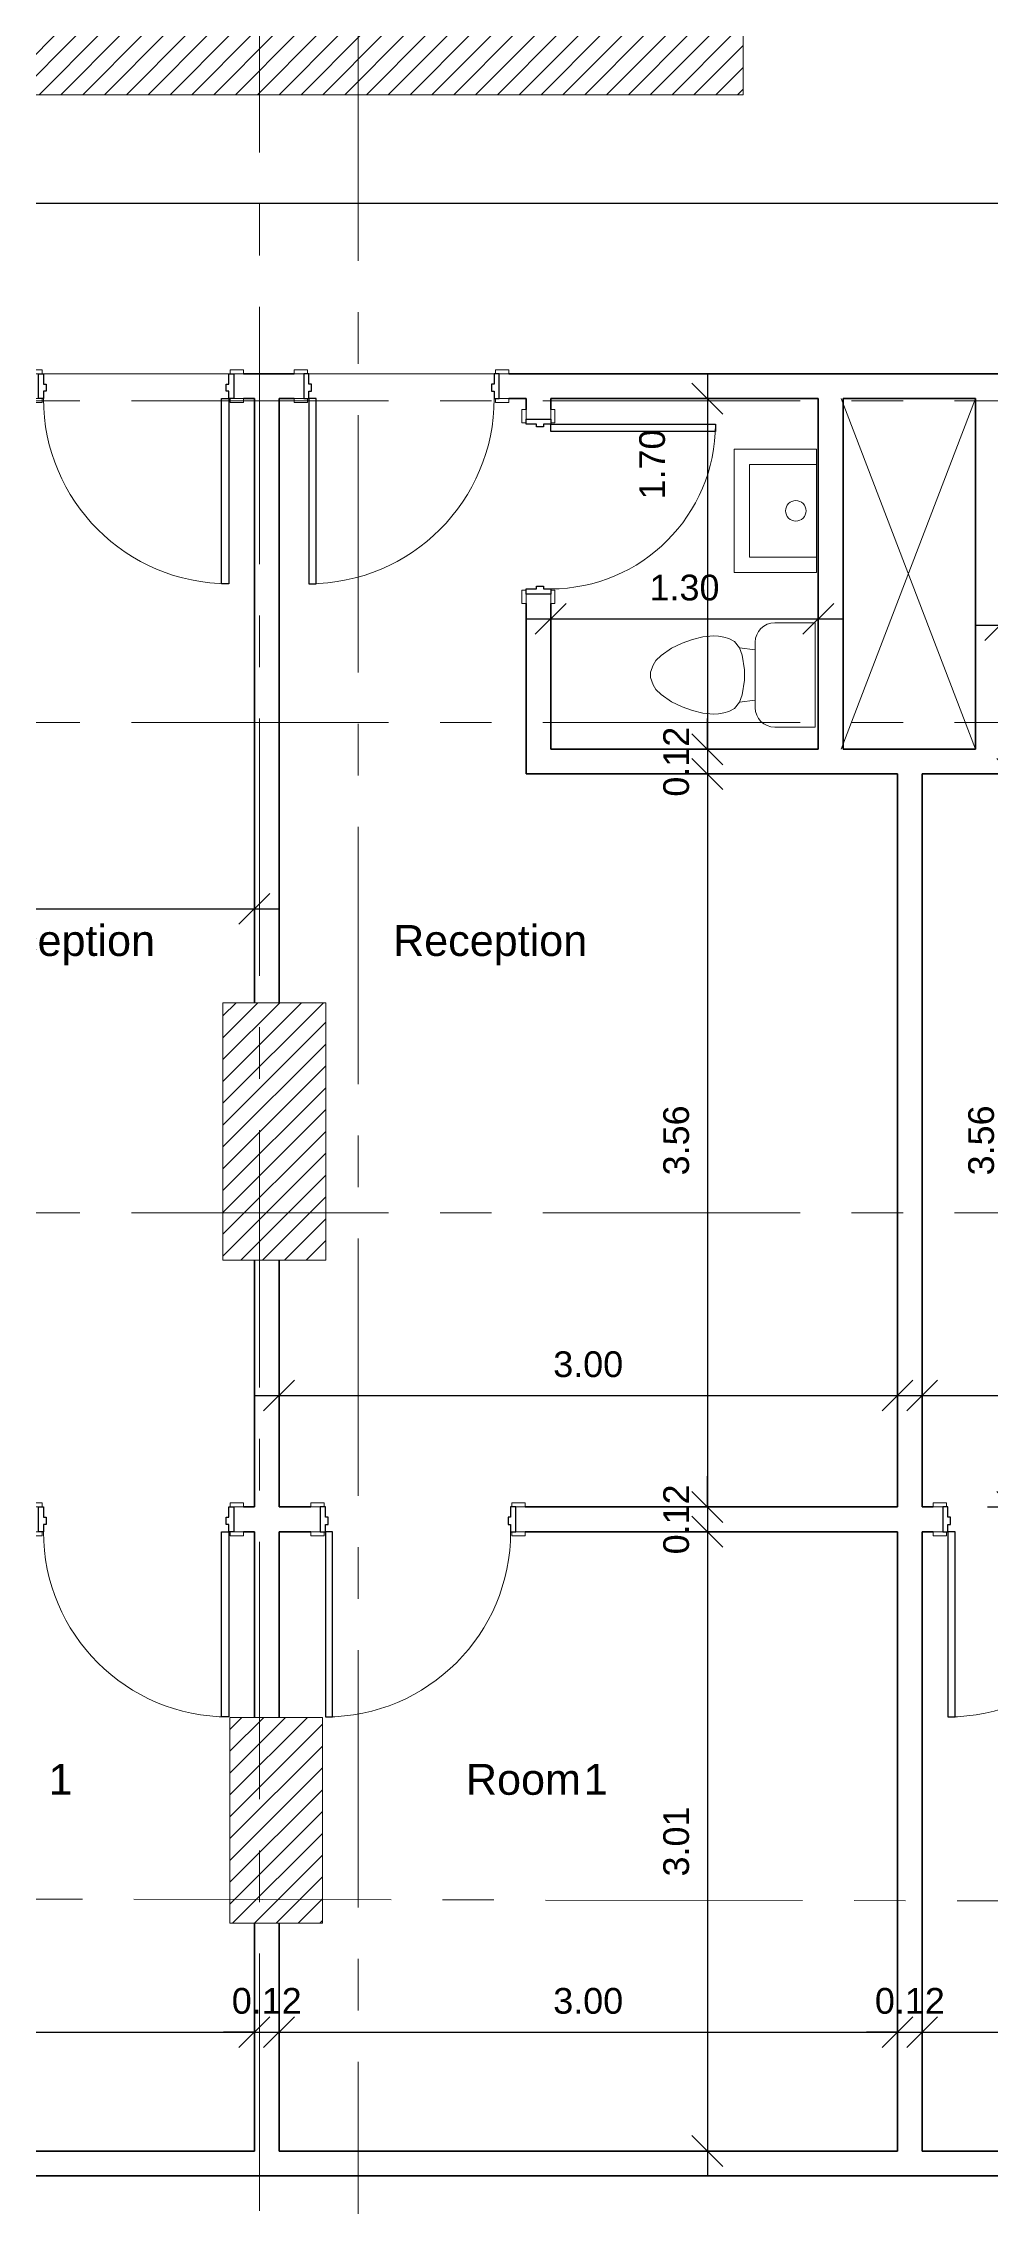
# Model space of a CAD drawing. Header units: metres. Extents: x -22 to 97, y 34 to 77.
# Drawn here: x -2.58 to 2.02, y 40.24 to 50.75 of the extents above; entities that cross this region are included whole.
import ezdxf

# ---------------------------------------------------------------- set-up
doc = ezdxf.new("R2010")
doc.units = ezdxf.units.M
doc.linetypes.add('CENTER', pattern=[2, 1.25, -0.25, 0.25, -0.25])
for name, color, linetype, lineweight in [('A-ANNO-DIMS', 211, 'Continuous', 9), ('A-DETL-THIN', 151, 'Continuous', 18), ('A-DOOR', 31, 'Continuous', 18), ('A-DOOR-FRAM', 31, 'Continuous', 25), ('A-FLOR', 192, 'Continuous', 18), ('AXIS', 251, 'CENTER', 5), ('G-ANNO-TEXT', 231, 'Continuous', 9), ('I-WALL', 2, 'Continuous', 18), ('P-SANR-FIXT', 6, 'Continuous', 18), ('S-COLS', 52, 'Continuous', 18)]:
    doc.layers.add(name, color=color, linetype=linetype, lineweight=lineweight)
doc.styles.add('Arial', font='arial.ttf', dxfattribs={"height": 0.15})
doc.styles.add('Arial_1', font='arial.ttf', dxfattribs={"height": 0.125})
doc.dimstyles.new('Diagonal_-_2_5mm_Arial', dxfattribs={"dimscale": 0.3048, "dimtxt": 0.127532, "dimasz": 0.492126, "dimexe": 0.393701, "dimexo": 0.246063, "dimgap": 0.287073, "dimtad": 1, "dimrnd": 0.01, "dimzin": 0, "dimdsep": 46, "dimtxsty": 'Arial_1', "dimblk1": 'OBLIQUE', "dimblk2": 'OBLIQUE', "dimsah": 1, "dimcen": 0.09, "dimdle": 0.393701, "dimazin": 0, "dimtfac": 1, "dimtdec": 4, "dimtix": 1, "dimtmove": 0, "dimatfit": 3, "dimfxl": 0, "dimtvp": 1, "dimtolj": 1, "dimtzin": 0, "dimarcsym": 0})
doc.dimstyles.new('Diagonal_-_2_5mm_Arial_1', dxfattribs={"dimscale": 0.3048, "dimtxt": 0.127532, "dimasz": 0.492126, "dimexe": 0.393701, "dimexo": 0.246063, "dimgap": 0.287073, "dimtad": 1, "dimrnd": 0.01, "dimzin": 0, "dimdsep": 46, "dimtxsty": 'Arial_1', "dimblk1": 'OBLIQUE', "dimblk2": 'OBLIQUE', "dimsah": 1, "dimcen": 0.09, "dimdle": 0.393701, "dimazin": 0, "dimtfac": 1, "dimtdec": 4, "dimtix": 1, "dimtmove": 1, "dimatfit": 3, "dimfxl": 0, "dimtvp": 1, "dimtolj": 1, "dimtzin": 0, "dimarcsym": 0})
pattern_1 = [(45, (0, 51.23831), (-0.053033, 0.053033), [])]

# ---------------------------------------------------------------- blocks, each defined once
blk = doc.blocks.new('M_Concrete-Rectangular-Column - 300 x 450mm-471968-01 Ground Floor Copy 1')
at = {"layer": 'S-COLS'}
h = blk.add_hatch(dxfattribs=at)
h.set_pattern_fill('FP_15', color=256, style=0, pattern_type=2)
h.set_pattern_definition([(45, (1.148, 0.585), (-0.053033, 0.053033), [])])
h.paths.add_polyline_path([(1.965, -0.15), (1.965, 0.15), (-1.965, 0.15), (-1.965, -0.15), (1.903, -0.15)], flags=0)
for p, q in [((1.965, 0.15), (-1.965, 0.15)), ((-1.965, 0.15), (-1.965, -0.15)), ((1.965, -0.15), (1.965, 0.15)), ((-1.965, -0.15), (1.965, -0.15))]:
    blk.add_line(p, q, dxfattribs=at)
blk = doc.blocks.new('M_Door-Interior-Single-1_Panel-Wood - M_Door-Interior-Single-1_Panel-Wood-477398-01 Ground Floor Copy 1')
at = {"layer": 'A-DOOR', "lineweight": 25}
for p, q in [((0.45, 0.956825), (0.415, 0.956825)), ((0.415, 0.956825), (0.415, 0.056825)), ((0.45, 0.056825), (0.45, 0.956825)), ((0.415, 0.056825), (0.45, 0.056825))]:
    blk.add_line(p, q, dxfattribs=at)
at = {"layer": 'A-DOOR'}
for p, q in [((-0.45635, 0.076825), (-0.52135, 0.076825)), ((-0.52135, 0.076825), (-0.52135, 0.056825)), ((-0.52135, 0.056825), (-0.45635, 0.056825)), ((-0.45635, 0.056825), (-0.45635, 0.076825)), ((0.52135, 0.076825), (0.45635, 0.076825)), ((0.45635, 0.076825), (0.45635, 0.056825)), ((0.45635, 0.056825), (0.52135, 0.056825)), ((0.52135, 0.056825), (0.52135, 0.076825)), ((-0.45635, -0.063175), (-0.52135, -0.063175)), ((-0.52135, -0.063175), (-0.52135, -0.083175)), ((-0.52135, -0.083175), (-0.45635, -0.083175)), ((-0.45635, -0.083175), (-0.45635, -0.063175)), ((0.52135, -0.063175), (0.45635, -0.063175)), ((0.45635, -0.063175), (0.45635, -0.083175)), ((0.45635, -0.083175), (0.52135, -0.083175)), ((0.52135, -0.083175), (0.52135, -0.063175))]:
    blk.add_line(p, q, dxfattribs=at)
blk.add_arc((0.45, 0.056825), 0.9, 90, 180, dxfattribs=at)
at = {"layer": 'A-DOOR-FRAM'}
for p, q in [((-0.45, 0.056825), (-0.475, 0.056825)), ((-0.475, 0.056825), (-0.475, -0.063175)), ((-0.45, 0.021825), (-0.45, 0.056825)), ((-0.4373, 0.021825), (-0.45, 0.021825)), ((-0.4373, -0.0131), (-0.4373, 0.021825)), ((0.45, 0.021825), (0.4373, 0.021825)), ((0.4373, 0.021825), (0.4373, -0.0131)), ((0.45, 0.056825), (0.45, 0.021825)), ((0.475, 0.056825), (0.45, 0.056825)), ((0.475, -0.063175), (0.475, 0.056825)), ((-0.475, -0.063175), (-0.45, -0.063175)), ((-0.45, -0.063175), (-0.45, -0.0131)), ((-0.45, -0.0131), (-0.4373, -0.0131)), ((0.4373, -0.0131), (0.45, -0.0131)), ((0.45, -0.0131), (0.45, -0.063175)), ((0.45, -0.063175), (0.475, -0.063175))]:
    blk.add_line(p, q, dxfattribs=at)
blk = doc.blocks.new('M_Door-Interior-Single-1_Panel-Wood - 80-478717-01 Ground Floor Copy 1')
at = {"layer": 'A-DOOR'}
for p, q in [((-0.47135, 0.083175), (-0.40635, 0.083175)), ((-0.47135, 0.063175), (-0.47135, 0.083175)), ((-0.40635, 0.063175), (-0.47135, 0.063175)), ((-0.40635, 0.083175), (-0.40635, 0.063175)), ((0.40635, 0.083175), (0.47135, 0.083175)), ((0.40635, 0.063175), (0.40635, 0.083175)), ((0.47135, 0.063175), (0.40635, 0.063175)), ((0.47135, 0.083175), (0.47135, 0.063175)), ((-0.47135, -0.056825), (-0.40635, -0.056825)), ((-0.47135, -0.076825), (-0.47135, -0.056825)), ((-0.40635, -0.076825), (-0.47135, -0.076825)), ((-0.40635, -0.056825), (-0.40635, -0.076825)), ((0.40635, -0.056825), (0.47135, -0.056825)), ((0.40635, -0.076825), (0.40635, -0.056825)), ((0.47135, -0.076825), (0.40635, -0.076825)), ((0.47135, -0.056825), (0.47135, -0.076825))]:
    blk.add_line(p, q, dxfattribs=at)
at = {"layer": 'A-DOOR', "lineweight": 25}
for p, q in [((0.365, -0.056825), (0.4, -0.056825)), ((0.365, -0.856825), (0.365, -0.056825)), ((0.4, -0.056825), (0.4, -0.856825)), ((0.4, -0.856825), (0.365, -0.856825))]:
    blk.add_line(p, q, dxfattribs=at)
at = {"layer": 'A-DOOR'}
blk.add_arc((0.4, -0.056825), 0.8, 180, 270, dxfattribs=at)
at = {"layer": 'A-DOOR-FRAM'}
for p, q in [((-0.425, 0.063175), (-0.4, 0.063175)), ((-0.425, -0.056825), (-0.425, 0.063175)), ((-0.4, 0.063175), (-0.4, 0.0131)), ((-0.4, 0.0131), (-0.3873, 0.0131)), ((-0.3873, 0.0131), (-0.3873, -0.021825)), ((0.3873, 0.0131), (0.4, 0.0131)), ((0.3873, -0.021825), (0.3873, 0.0131)), ((0.4, 0.063175), (0.425, 0.063175)), ((0.4, 0.0131), (0.4, 0.063175)), ((0.425, 0.063175), (0.425, -0.056825)), ((-0.4, -0.056825), (-0.425, -0.056825)), ((-0.4, -0.021825), (-0.4, -0.056825)), ((-0.3873, -0.021825), (-0.4, -0.021825)), ((0.4, -0.021825), (0.3873, -0.021825)), ((0.4, -0.056825), (0.4, -0.021825)), ((0.425, -0.056825), (0.4, -0.056825))]:
    blk.add_line(p, q, dxfattribs=at)
blk = doc.blocks.new('M_Toilet-Domestic-3D - M_Toilet-Domestic-3D-V1-01 Ground Floor Copy 1')
at = {"layer": 'P-SANR-FIXT'}
for p, q in [((-0.253, 0.495), (0.253, 0.495)), ((-0.253, 0.298), (-0.253, 0.495)), ((0.253, 0.495), (0.253, 0.298)), ((-0.132, 0.127), (-0.163, 0.102)), ((0.159, 0.204), (-0.159, 0.204)), ((-0.123, 0.204), (-0.132, 0.127)), ((-0.097, 0.14), (-0.132, 0.127)), ((-0.025, 0.152), (-0.097, 0.14)), ((0.025, 0.152), (-0.025, 0.152)), ((0.097, 0.14), (0.025, 0.152)), ((0.132, 0.127), (0.097, 0.14)), ((0.123, 0.204), (0.132, 0.127)), ((0.163, 0.102), (0.132, 0.127)), ((-0.188, 0.025), (-0.191, 0)), ((-0.191, 0), (-0.186, -0.051)), ((-0.184, 0.051), (-0.188, 0.025)), ((-0.177, 0.076), (-0.184, 0.051)), ((-0.163, 0.102), (-0.177, 0.076)), ((0.177, 0.076), (0.163, 0.102)), ((0.184, 0.051), (0.177, 0.076)), ((0.188, 0.025), (0.184, 0.051)), ((0.186, -0.051), (0.191, 0)), ((0.191, 0), (0.188, 0.025)), ((-0.186, -0.051), (-0.172, -0.102)), ((-0.172, -0.102), (-0.154, -0.152)), ((0.154, -0.152), (0.172, -0.102)), ((0.172, -0.102), (0.186, -0.051)), ((-0.154, -0.152), (-0.13, -0.203)), ((-0.13, -0.203), (-0.095, -0.254)), ((0.095, -0.254), (0.13, -0.203)), ((0.13, -0.203), (0.154, -0.152)), ((-0.095, -0.254), (-0.07, -0.279)), ((-0.07, -0.279), (-0.048, -0.292)), ((-0.048, -0.292), (-0.013, -0.305)), ((-0.013, -0.305), (0.013, -0.305)), ((0.013, -0.305), (0.048, -0.292)), ((0.048, -0.292), (0.07, -0.279)), ((0.07, -0.279), (0.095, -0.254))]:
    blk.add_line(p, q, dxfattribs=at)
for centre, start, end in [((-0.159, 0.298), 180, 270), ((0.159, 0.298), 270, 360)]:
    blk.add_arc(centre, 0.0946, start, end, dxfattribs=at)
blk = doc.blocks.new('M_Door-Interior-Single-1_Panel-Wood - M_Door-Interior-Single-1_Panel-Wood-476783-01 Ground Floor Copy 1')
at = {"layer": 'A-DOOR'}
for p, q in [((-0.52135, 0.083175), (-0.45635, 0.083175)), ((-0.52135, 0.063175), (-0.52135, 0.083175)), ((-0.45635, 0.063175), (-0.52135, 0.063175)), ((-0.45635, 0.083175), (-0.45635, 0.063175)), ((0.45635, 0.083175), (0.52135, 0.083175)), ((0.45635, 0.063175), (0.45635, 0.083175)), ((0.52135, 0.063175), (0.45635, 0.063175)), ((0.52135, 0.083175), (0.52135, 0.063175)), ((-0.52135, -0.056825), (-0.45635, -0.056825)), ((-0.52135, -0.076825), (-0.52135, -0.056825)), ((-0.45635, -0.076825), (-0.52135, -0.076825)), ((-0.45635, -0.056825), (-0.45635, -0.076825)), ((0.45635, -0.056825), (0.52135, -0.056825)), ((0.45635, -0.076825), (0.45635, -0.056825)), ((0.52135, -0.076825), (0.45635, -0.076825)), ((0.52135, -0.056825), (0.52135, -0.076825))]:
    blk.add_line(p, q, dxfattribs=at)
at = {"layer": 'A-DOOR', "lineweight": 25}
for p, q in [((0.415, -0.056825), (0.45, -0.056825)), ((0.415, -0.956825), (0.415, -0.056825)), ((0.45, -0.056825), (0.45, -0.956825)), ((0.45, -0.956825), (0.415, -0.956825))]:
    blk.add_line(p, q, dxfattribs=at)
at = {"layer": 'A-DOOR'}
blk.add_arc((0.45, -0.056825), 0.9, 180, 270, dxfattribs=at)
at = {"layer": 'A-DOOR-FRAM'}
for p, q in [((-0.475, 0.063175), (-0.45, 0.063175)), ((-0.475, -0.056825), (-0.475, 0.063175)), ((-0.45, 0.063175), (-0.45, 0.0131)), ((-0.45, 0.0131), (-0.4373, 0.0131)), ((-0.4373, 0.0131), (-0.4373, -0.021825)), ((0.4373, 0.0131), (0.45, 0.0131)), ((0.4373, -0.021825), (0.4373, 0.0131)), ((0.45, 0.063175), (0.475, 0.063175)), ((0.45, 0.0131), (0.45, 0.063175)), ((0.475, 0.063175), (0.475, -0.056825)), ((-0.45, -0.056825), (-0.475, -0.056825)), ((-0.45, -0.021825), (-0.45, -0.056825)), ((-0.4373, -0.021825), (-0.45, -0.021825)), ((0.45, -0.021825), (0.4373, -0.021825)), ((0.45, -0.056825), (0.45, -0.021825)), ((0.475, -0.056825), (0.45, -0.056825))]:
    blk.add_line(p, q, dxfattribs=at)
blk = doc.blocks.new('M_Sink-Mop-2D - M_Sink-Mop-2D-486121-01 Ground Floor Copy 1')
at = {"layer": 'P-SANR-FIXT'}
for p, q in [((0.3, 0.4), (-0.3, 0.4)), ((-0.3, 0.4), (-0.3, 0)), ((-0.225, 0.325), (0.225, 0.325)), ((-0.225, 0), (-0.225, 0.325)), ((0.225, 0.325), (0.225, 0)), ((0.3, 0), (0.3, 0.4)), ((-0.3, 0), (0.3, 0))]:
    blk.add_line(p, q, dxfattribs=at)
blk.add_circle((0, 0.1), 0.05, dxfattribs=at)
blk = doc.blocks.new('_Oblique')
at = {"color": 0, "linetype": 'ByBlock', "lineweight": -2}
blk.add_line((-0.5, -0.5), (0.5, 0.5), dxfattribs=at)
blk = doc.blocks.new('*D627')
at = {"layer": 'A-ANNO-DIMS', "color": 0, "lineweight": -2}
for p, q in [((-4.533, 41.122), (-4.533, 40.971)), ((-1.557, 41.122), (-1.557, 40.971)), ((-4.653, 41.091), (-1.437, 41.091))]:
    blk.add_line(p, q, dxfattribs=at)
at = {"layer": 'Defpoints', "color": 0}
for p in [(-4.533, 41.197), (-1.557, 41.197), (-1.557, 41.091)]:
    blk.add_point(p, dxfattribs=at)
at = {"layer": 'A-ANNO-DIMS', "color": 0, "lineweight": -2, "xscale": 0.15, "yscale": 0.15, "zscale": 0.15, "rotation": 180}
blk.add_blockref('_Oblique', (-4.533, 41.091), dxfattribs=at)
at = {"layer": 'A-ANNO-DIMS', "color": 0, "lineweight": -2, "xscale": 0.15, "yscale": 0.15, "zscale": 0.15}
blk.add_blockref('_Oblique', (-1.557, 41.091), dxfattribs=at)
at = {"layer": 'A-ANNO-DIMS', "color": 0, "insert": (-3.045, 41.242), "char_height": 0.125, "attachment_point": 5, "style": 'Arial_1'}
blk.add_mtext('\\A1;2.98', dxfattribs=at)
blk = doc.blocks.new('*D628')
at = {"layer": 'A-ANNO-DIMS', "color": 0, "lineweight": -2}
for p, q in [((-1.557, 41.122), (-1.557, 40.971)), ((-1.437, 41.122), (-1.437, 40.971)), ((-1.557, 41.091), (-1.707, 41.091)), ((-1.557, 41.091), (-1.437, 41.091)), ((-1.437, 41.091), (-1.287, 41.091))]:
    blk.add_line(p, q, dxfattribs=at)
at = {"layer": 'Defpoints', "color": 0}
for p in [(-1.557, 41.197), (-1.437, 41.197), (-1.437, 41.091)]:
    blk.add_point(p, dxfattribs=at)
at = {"layer": 'A-ANNO-DIMS', "color": 0, "lineweight": -2, "xscale": 0.15, "yscale": 0.15, "zscale": 0.15}
blk.add_blockref('_Oblique', (-1.557, 41.091), dxfattribs=at)
at = {"layer": 'A-ANNO-DIMS', "color": 0, "lineweight": -2, "xscale": 0.15, "yscale": 0.15, "zscale": 0.15, "rotation": 180}
blk.add_blockref('_Oblique', (-1.437, 41.091), dxfattribs=at)
at = {"layer": 'A-ANNO-DIMS', "color": 0, "insert": (-1.497, 41.242), "char_height": 0.125, "attachment_point": 5, "style": 'Arial_1'}
blk.add_mtext('\\A1;0.12', dxfattribs=at)
blk = doc.blocks.new('*D629')
at = {"layer": 'A-ANNO-DIMS', "color": 0, "lineweight": -2}
for p, q in [((-1.437, 41.122), (-1.437, 40.971)), ((1.568, 41.122), (1.568, 40.971)), ((-1.557, 41.091), (1.688, 41.091))]:
    blk.add_line(p, q, dxfattribs=at)
at = {"layer": 'Defpoints', "color": 0}
for p in [(-1.437, 41.197), (1.568, 41.197), (1.568, 41.091)]:
    blk.add_point(p, dxfattribs=at)
at = {"layer": 'A-ANNO-DIMS', "color": 0, "lineweight": -2, "xscale": 0.15, "yscale": 0.15, "zscale": 0.15, "rotation": 180}
blk.add_blockref('_Oblique', (-1.437, 41.091), dxfattribs=at)
at = {"layer": 'A-ANNO-DIMS', "color": 0, "lineweight": -2, "xscale": 0.15, "yscale": 0.15, "zscale": 0.15}
blk.add_blockref('_Oblique', (1.568, 41.091), dxfattribs=at)
at = {"layer": 'A-ANNO-DIMS', "color": 0, "insert": (0.065, 41.242), "char_height": 0.125, "attachment_point": 5, "style": 'Arial_1'}
blk.add_mtext('\\A1;3.00', dxfattribs=at)
blk = doc.blocks.new('*D630')
at = {"layer": 'A-ANNO-DIMS', "color": 0, "lineweight": -2}
for p, q in [((1.568, 41.122), (1.568, 40.971)), ((1.688, 41.122), (1.688, 40.971)), ((1.568, 41.091), (1.418, 41.091)), ((1.568, 41.091), (1.688, 41.091)), ((1.688, 41.091), (1.838, 41.091))]:
    blk.add_line(p, q, dxfattribs=at)
at = {"layer": 'Defpoints', "color": 0}
for p in [(1.568, 41.197), (1.688, 41.197), (1.688, 41.091)]:
    blk.add_point(p, dxfattribs=at)
at = {"layer": 'A-ANNO-DIMS', "color": 0, "lineweight": -2, "xscale": 0.15, "yscale": 0.15, "zscale": 0.15}
blk.add_blockref('_Oblique', (1.568, 41.091), dxfattribs=at)
at = {"layer": 'A-ANNO-DIMS', "color": 0, "lineweight": -2, "xscale": 0.15, "yscale": 0.15, "zscale": 0.15, "rotation": 180}
blk.add_blockref('_Oblique', (1.688, 41.091), dxfattribs=at)
at = {"layer": 'A-ANNO-DIMS', "color": 0, "insert": (1.628, 41.242), "char_height": 0.125, "attachment_point": 5, "style": 'Arial_1'}
blk.add_mtext('\\A1;0.12', dxfattribs=at)
blk = doc.blocks.new('*D631')
at = {"layer": 'A-ANNO-DIMS', "color": 0, "lineweight": -2}
for p, q in [((1.688, 41.122), (1.688, 40.971)), ((4.688, 41.122), (4.688, 40.971)), ((1.568, 41.091), (4.808, 41.091))]:
    blk.add_line(p, q, dxfattribs=at)
at = {"layer": 'Defpoints', "color": 0}
for p in [(1.688, 41.197), (4.688, 41.197), (4.688, 41.091)]:
    blk.add_point(p, dxfattribs=at)
at = {"layer": 'A-ANNO-DIMS', "color": 0, "lineweight": -2, "xscale": 0.15, "yscale": 0.15, "zscale": 0.15, "rotation": 180}
blk.add_blockref('_Oblique', (1.688, 41.091), dxfattribs=at)
at = {"layer": 'A-ANNO-DIMS', "color": 0, "lineweight": -2, "xscale": 0.15, "yscale": 0.15, "zscale": 0.15}
blk.add_blockref('_Oblique', (4.688, 41.091), dxfattribs=at)
at = {"layer": 'A-ANNO-DIMS', "color": 0, "insert": (3.188, 41.242), "char_height": 0.125, "attachment_point": 5, "style": 'Arial_1'}
blk.add_mtext('\\A1;3.00', dxfattribs=at)
blk = doc.blocks.new('*D640')
at = {"layer": 'A-ANNO-DIMS', "color": 0, "lineweight": -2}
for p, q in [((0.644, 49.147), (0.644, 47.203)), ((0.675, 49.027), (0.524, 49.027)), ((0.675, 47.323), (0.524, 47.323))]:
    blk.add_line(p, q, dxfattribs=at)
at = {"layer": 'Defpoints', "color": 0}
for p in [(0.75, 49.027), (0.644, 47.323), (0.75, 47.323)]:
    blk.add_point(p, dxfattribs=at)
at = {"layer": 'A-ANNO-DIMS', "color": 0, "lineweight": -2, "xscale": 0.15, "yscale": 0.15, "zscale": 0.15}
for p, rotation in [((0.644, 49.027), 90), ((0.644, 47.323), 270)]:
    blk.add_blockref('_Oblique', p, dxfattribs=dict(at, rotation=rotation))
at = {"layer": 'A-ANNO-DIMS', "color": 0, "insert": (0.313, 48.537), "char_height": 0.125, "attachment_point": 1, "rotation": 90, "line_spacing_factor": 0.941778, "style": 'Arial_1'}
blk.add_mtext('\\A1;1.70', dxfattribs=at)
blk = doc.blocks.new('*D641')
at = {"layer": 'A-ANNO-DIMS', "color": 0, "lineweight": -2}
for p, q in [((0.644, 47.323), (0.644, 47.473)), ((0.675, 47.323), (0.524, 47.323)), ((0.644, 47.323), (0.644, 47.203)), ((0.675, 47.203), (0.524, 47.203)), ((0.644, 47.203), (0.644, 47.053))]:
    blk.add_line(p, q, dxfattribs=at)
at = {"layer": 'Defpoints', "color": 0}
for p in [(0.75, 47.323), (0.644, 47.203), (0.75, 47.203)]:
    blk.add_point(p, dxfattribs=at)
at = {"layer": 'A-ANNO-DIMS', "color": 0, "lineweight": -2, "xscale": 0.15, "yscale": 0.15, "zscale": 0.15}
for p, rotation in [((0.644, 47.323), 270), ((0.644, 47.203), 90)]:
    blk.add_blockref('_Oblique', p, dxfattribs=dict(at, rotation=rotation))
at = {"layer": 'A-ANNO-DIMS', "color": 0, "insert": (0.493, 47.263), "char_height": 0.125, "attachment_point": 5, "rotation": 90, "style": 'Arial_1'}
blk.add_mtext('\\A1;0.12', dxfattribs=at)
blk = doc.blocks.new('*D642')
at = {"layer": 'A-ANNO-DIMS', "color": 0, "lineweight": -2}
for p, q in [((0.644, 47.323), (0.644, 43.522)), ((0.675, 47.203), (0.524, 47.203)), ((0.675, 43.642), (0.524, 43.642))]:
    blk.add_line(p, q, dxfattribs=at)
at = {"layer": 'Defpoints', "color": 0}
for p in [(0.75, 47.203), (0.644, 43.642), (0.75, 43.642)]:
    blk.add_point(p, dxfattribs=at)
at = {"layer": 'A-ANNO-DIMS', "color": 0, "lineweight": -2, "xscale": 0.15, "yscale": 0.15, "zscale": 0.15}
for p, rotation in [((0.644, 47.203), 90), ((0.644, 43.642), 270)]:
    blk.add_blockref('_Oblique', p, dxfattribs=dict(at, rotation=rotation))
at = {"layer": 'A-ANNO-DIMS', "color": 0, "insert": (0.493, 45.423), "char_height": 0.125, "attachment_point": 5, "rotation": 90, "style": 'Arial_1'}
blk.add_mtext('\\A1;3.56', dxfattribs=at)
blk = doc.blocks.new('*D643')
at = {"layer": 'A-ANNO-DIMS', "color": 0, "lineweight": -2}
for p, q in [((0.644, 43.642), (0.644, 43.792)), ((0.675, 43.642), (0.524, 43.642)), ((0.644, 43.642), (0.644, 43.522)), ((0.675, 43.522), (0.524, 43.522)), ((0.644, 43.522), (0.644, 43.372))]:
    blk.add_line(p, q, dxfattribs=at)
at = {"layer": 'Defpoints', "color": 0}
for p in [(0.75, 43.642), (0.644, 43.522), (0.75, 43.522)]:
    blk.add_point(p, dxfattribs=at)
at = {"layer": 'A-ANNO-DIMS', "color": 0, "lineweight": -2, "xscale": 0.15, "yscale": 0.15, "zscale": 0.15}
for p, rotation in [((0.644, 43.642), 270), ((0.644, 43.522), 90)]:
    blk.add_blockref('_Oblique', p, dxfattribs=dict(at, rotation=rotation))
at = {"layer": 'A-ANNO-DIMS', "color": 0, "insert": (0.493, 43.582), "char_height": 0.125, "attachment_point": 5, "rotation": 90, "style": 'Arial_1'}
blk.add_mtext('\\A1;0.12', dxfattribs=at)
blk = doc.blocks.new('*D644')
at = {"layer": 'A-ANNO-DIMS', "color": 0, "lineweight": -2}
for p, q in [((0.644, 43.642), (0.644, 40.393)), ((0.675, 43.522), (0.524, 43.522)), ((0.675, 40.513), (0.524, 40.513))]:
    blk.add_line(p, q, dxfattribs=at)
at = {"layer": 'Defpoints', "color": 0}
for p in [(0.75, 43.522), (0.644, 40.513), (0.75, 40.513)]:
    blk.add_point(p, dxfattribs=at)
at = {"layer": 'A-ANNO-DIMS', "color": 0, "lineweight": -2, "xscale": 0.15, "yscale": 0.15, "zscale": 0.15}
for p, rotation in [((0.644, 43.522), 90), ((0.644, 40.513), 270)]:
    blk.add_blockref('_Oblique', p, dxfattribs=dict(at, rotation=rotation))
at = {"layer": 'A-ANNO-DIMS', "color": 0, "insert": (0.493, 42.017), "char_height": 0.125, "attachment_point": 5, "rotation": 90, "style": 'Arial_1'}
blk.add_mtext('\\A1;3.01', dxfattribs=at)
blk = doc.blocks.new('*D645')
at = {"layer": 'A-ANNO-DIMS', "color": 0, "lineweight": -2}
for p, q in [((-9.517, 49.976), (15.037, 49.976)), ((-9.397, 50.007), (-9.397, 49.856)), ((14.917, 50.007), (14.917, 49.856))]:
    blk.add_line(p, q, dxfattribs=at)
at = {"layer": 'Defpoints', "color": 0}
for p in [(-9.397, 50.082), (14.917, 50.082), (14.917, 49.976)]:
    blk.add_point(p, dxfattribs=at)
at = {"layer": 'A-ANNO-DIMS', "color": 0, "lineweight": -2, "xscale": 0.15, "yscale": 0.15, "zscale": 0.15, "rotation": 180}
blk.add_blockref('_Oblique', (-9.397, 49.976), dxfattribs=at)
at = {"layer": 'A-ANNO-DIMS', "color": 0, "lineweight": -2, "xscale": 0.15, "yscale": 0.15, "zscale": 0.15}
blk.add_blockref('_Oblique', (14.917, 49.976), dxfattribs=at)
at = {"layer": 'A-ANNO-DIMS', "color": 0, "insert": (2.76, 50.128), "char_height": 0.125, "attachment_point": 5, "style": 'Arial_1'}
blk.add_mtext('\\A1;24.31', dxfattribs=at)
blk = doc.blocks.new('*D655')
at = {"layer": 'A-ANNO-DIMS', "color": 0, "lineweight": -2}
for p, q in [((-1.557, 44.184), (1.688, 44.184)), ((-1.437, 44.215), (-1.437, 44.064)), ((1.568, 44.215), (1.568, 44.064))]:
    blk.add_line(p, q, dxfattribs=at)
at = {"layer": 'Defpoints', "color": 0}
for p in [(-1.437, 44.29), (1.568, 44.29), (1.568, 44.184)]:
    blk.add_point(p, dxfattribs=at)
at = {"layer": 'A-ANNO-DIMS', "color": 0, "lineweight": -2, "xscale": 0.15, "yscale": 0.15, "zscale": 0.15, "rotation": 180}
blk.add_blockref('_Oblique', (-1.437, 44.184), dxfattribs=at)
at = {"layer": 'A-ANNO-DIMS', "color": 0, "lineweight": -2, "xscale": 0.15, "yscale": 0.15, "zscale": 0.15}
blk.add_blockref('_Oblique', (1.568, 44.184), dxfattribs=at)
at = {"layer": 'A-ANNO-DIMS', "color": 0, "insert": (0.065, 44.335), "char_height": 0.125, "attachment_point": 5, "style": 'Arial_1'}
blk.add_mtext('\\A1;3.00', dxfattribs=at)
blk = doc.blocks.new('*D656')
at = {"layer": 'A-ANNO-DIMS', "color": 0, "lineweight": -2}
for p, q in [((1.568, 44.184), (4.808, 44.184)), ((1.688, 44.215), (1.688, 44.064)), ((4.688, 44.215), (4.688, 44.064))]:
    blk.add_line(p, q, dxfattribs=at)
at = {"layer": 'Defpoints', "color": 0}
for p in [(1.688, 44.29), (4.688, 44.29), (4.688, 44.184)]:
    blk.add_point(p, dxfattribs=at)
at = {"layer": 'A-ANNO-DIMS', "color": 0, "lineweight": -2, "xscale": 0.15, "yscale": 0.15, "zscale": 0.15, "rotation": 180}
blk.add_blockref('_Oblique', (1.688, 44.184), dxfattribs=at)
at = {"layer": 'A-ANNO-DIMS', "color": 0, "lineweight": -2, "xscale": 0.15, "yscale": 0.15, "zscale": 0.15}
blk.add_blockref('_Oblique', (4.688, 44.184), dxfattribs=at)
at = {"layer": 'A-ANNO-DIMS', "color": 0, "insert": (3.188, 44.335), "char_height": 0.125, "attachment_point": 5, "style": 'Arial_1'}
blk.add_mtext('\\A1;3.00', dxfattribs=at)
blk = doc.blocks.new('*D673')
at = {"layer": 'A-ANNO-DIMS', "color": 0, "lineweight": -2}
for p, q in [((2.068, 47.957), (2.068, 47.806)), ((3.368, 47.957), (3.368, 47.806)), ((1.948, 47.926), (3.488, 47.926))]:
    blk.add_line(p, q, dxfattribs=at)
at = {"layer": 'Defpoints', "color": 0}
for p in [(2.068, 48.032), (3.368, 48.032), (3.368, 47.926)]:
    blk.add_point(p, dxfattribs=at)
at = {"layer": 'A-ANNO-DIMS', "color": 0, "lineweight": -2, "xscale": 0.15, "yscale": 0.15, "zscale": 0.15, "rotation": 180}
blk.add_blockref('_Oblique', (2.068, 47.926), dxfattribs=at)
at = {"layer": 'A-ANNO-DIMS', "color": 0, "lineweight": -2, "xscale": 0.15, "yscale": 0.15, "zscale": 0.15}
blk.add_blockref('_Oblique', (3.368, 47.926), dxfattribs=at)
at = {"layer": 'A-ANNO-DIMS', "color": 0, "insert": (2.718, 48.078), "char_height": 0.125, "attachment_point": 5, "style": 'Arial_1'}
blk.add_mtext('\\A1;1.30', dxfattribs=at)
blk = doc.blocks.new('*D719')
at = {"layer": 'A-ANNO-DIMS', "color": 0, "lineweight": -2}
for p, q in [((-4.533, 46.579), (-4.533, 46.428)), ((-1.557, 46.579), (-1.557, 46.428)), ((-4.653, 46.548), (-1.437, 46.548))]:
    blk.add_line(p, q, dxfattribs=at)
at = {"layer": 'Defpoints', "color": 0}
for p in [(-4.533, 46.654), (-1.557, 46.654), (-1.557, 46.548)]:
    blk.add_point(p, dxfattribs=at)
at = {"layer": 'A-ANNO-DIMS', "color": 0, "lineweight": -2, "xscale": 0.15, "yscale": 0.15, "zscale": 0.15, "rotation": 180}
blk.add_blockref('_Oblique', (-4.533, 46.548), dxfattribs=at)
at = {"layer": 'A-ANNO-DIMS', "color": 0, "lineweight": -2, "xscale": 0.15, "yscale": 0.15, "zscale": 0.15}
blk.add_blockref('_Oblique', (-1.557, 46.548), dxfattribs=at)
at = {"layer": 'A-ANNO-DIMS', "color": 0, "insert": (-3.045, 46.7), "char_height": 0.125, "attachment_point": 5, "style": 'Arial_1'}
blk.add_mtext('\\A1;2.98', dxfattribs=at)
blk = doc.blocks.new('*D726')
at = {"layer": 'A-ANNO-DIMS', "color": 0, "lineweight": -2}
for p, q in [((2.126, 47.323), (2.126, 43.522)), ((2.157, 47.203), (2.006, 47.203)), ((2.157, 43.642), (2.006, 43.642))]:
    blk.add_line(p, q, dxfattribs=at)
at = {"layer": 'Defpoints', "color": 0}
for p in [(2.232, 47.203), (2.126, 43.642), (2.232, 43.642)]:
    blk.add_point(p, dxfattribs=at)
at = {"layer": 'A-ANNO-DIMS', "color": 0, "lineweight": -2, "xscale": 0.15, "yscale": 0.15, "zscale": 0.15}
for p, rotation in [((2.126, 47.203), 90), ((2.126, 43.642), 270)]:
    blk.add_blockref('_Oblique', p, dxfattribs=dict(at, rotation=rotation))
at = {"layer": 'A-ANNO-DIMS', "color": 0, "insert": (1.975, 45.423), "char_height": 0.125, "attachment_point": 5, "rotation": 90, "style": 'Arial_1'}
blk.add_mtext('\\A1;3.56', dxfattribs=at)
blk = doc.blocks.new('*D742')
at = {"layer": 'A-ANNO-DIMS', "color": 0, "lineweight": -2}
for p, q in [((-0.237, 47.957), (1.303, 47.957)), ((-0.117, 47.988), (-0.117, 47.837)), ((1.183, 47.988), (1.183, 47.837))]:
    blk.add_line(p, q, dxfattribs=at)
at = {"layer": 'Defpoints', "color": 0}
for p in [(-0.117, 48.063), (1.183, 48.063), (1.183, 47.957)]:
    blk.add_point(p, dxfattribs=at)
at = {"layer": 'A-ANNO-DIMS', "color": 0, "lineweight": -2, "xscale": 0.15, "yscale": 0.15, "zscale": 0.15, "rotation": 180}
blk.add_blockref('_Oblique', (-0.117, 47.957), dxfattribs=at)
at = {"layer": 'A-ANNO-DIMS', "color": 0, "lineweight": -2, "xscale": 0.15, "yscale": 0.15, "zscale": 0.15}
blk.add_blockref('_Oblique', (1.183, 47.957), dxfattribs=at)
at = {"layer": 'A-ANNO-DIMS', "color": 0, "insert": (0.533, 48.108), "char_height": 0.125, "attachment_point": 5, "style": 'Arial_1'}
blk.add_mtext('\\A1;1.30', dxfattribs=at)
blk = doc.blocks.new('rtgr')
at = {"layer": 'AXIS', "linetype": 'CENTER'}
for p, q in [((8829.94, -608.916, 0), (8791.79, -608.916, 0)), ((8829.94, -610.478, 0), (8791.79, -610.478, 0)), ((8829.94, -612.86, 0), (8791.79, -612.86, 0)), ((8829.952, -616.239, 0), (8791.772, -616.167, 0))]:
    blk.add_line(p, q, dxfattribs=at)
at = {"layer": 'AXIS', "linetype": 'CENTER', "elevation": 0}
for points in [[(8806.969, -584.112), (8807.312, -584.459), (8807.312, -620.234), (8806.969, -620.582)], [(8808.264, -620.582), (8807.792, -620.235), (8807.792, -584.459), (8808.264, -584.112)]]:
    blk.add_lwpolyline(points, dxfattribs=at)

msp = doc.modelspace()

# ---------------------------------------------------------------- hatches: boundary and pattern name
at = {"layer": 'S-COLS'}
h = msp.add_hatch(dxfattribs=at)
h.set_pattern_fill('FP_5', color=256, style=0, pattern_type=2)
h.set_pattern_definition(pattern_1)
h.paths.add_polyline_path([(-1.43686, 44.84183), (-1.21055, 44.84183), (-1.21055, 46.09183), (-1.71055, 46.09183), (-1.71055, 44.84183), (-1.55686, 44.84183)], flags=0)
h = msp.add_hatch(dxfattribs=at)
h.set_pattern_fill('FP_5', color=256, style=0, pattern_type=2)
h.set_pattern_definition(pattern_1)
h.paths.add_polyline_path([(-1.2267, 41.62006), (-1.2267, 42.62006), (-1.6767, 42.62006), (-1.6767, 41.62006), (-1.43686, 41.62006)], flags=0)

# ---------------------------------------------------------------- linework, layer by layer
at = {"layer": 'A-DETL-THIN'}
for p, q in [((1.29386, 47.32331), (1.94767, 49.02741)), ((1.94767, 47.32331), (1.29386, 49.02741))]:
    msp.add_line(p, q, dxfattribs=at)
at = {"layer": 'A-FLOR'}
for p, q in [((-2.58186, 49.14741), (-1.68186, 49.14741)), ((-1.29186, 49.14741), (-0.39186, 49.14741))]:
    msp.add_line(p, q, dxfattribs=at)
at = {"layer": 'I-WALL', "lineweight": 35}
for p, q in [((-1.36321, 49.14741), (-1.61051, 49.14741)), ((3.59132, 49.14741), (-0.32051, 49.14741)), ((-1.61051, 49.02741), (-1.55686, 49.02741)), ((-1.55686, 49.02741), (-1.55686, 46.09183)), ((-1.43686, 49.02741), (-1.36321, 49.02741)), ((-1.43686, 46.09183), (-1.43686, 49.02741)), ((-0.32051, 49.02741), (-0.23686, 49.02741)), ((-0.23686, 49.02741), (-0.23686, 48.97376)), ((-0.11686, 49.02741), (1.18314, 49.02741)), ((-0.11686, 48.97376), (-0.11686, 49.02741)), ((1.18314, 49.02741), (1.18314, 47.32331)), ((1.30314, 49.02741), (1.94767, 49.02741)), ((1.30314, 47.32331), (1.30314, 49.02741)), ((1.94767, 49.02741), (1.94767, 47.32331)), ((-0.23686, 48.03106), (-0.23686, 47.20331)), ((-0.11686, 47.32331), (-0.11686, 48.03106)), ((1.18314, 47.32331), (-0.11686, 47.32331)), ((1.94767, 47.32331), (1.30314, 47.32331)), ((-0.23686, 47.20331), (1.56767, 47.20331)), ((1.56767, 47.20331), (1.56767, 43.64207)), ((1.68767, 43.64207), (1.68767, 47.20331)), ((1.68767, 47.20331), (3.48767, 47.20331)), ((-1.55686, 44.84183), (-1.55686, 43.64207)), ((-1.43686, 43.64207), (-1.43686, 44.84183)), ((-1.55686, 43.64207), (-1.61051, 43.64207)), ((-1.28321, 43.64207), (-1.43686, 43.64207)), ((1.56767, 43.64207), (-0.24051, 43.64207)), ((1.74132, 43.64207), (1.68767, 43.64207)), ((-1.61051, 43.52207), (-1.55686, 43.52207)), ((-1.55686, 43.52207), (-1.55686, 42.62006)), ((-1.43686, 42.62006), (-1.43686, 43.52207)), ((-1.43686, 43.52207), (-1.28321, 43.52207)), ((-0.24051, 43.52207), (1.56767, 43.52207)), ((1.56767, 43.52207), (1.56767, 40.51263)), ((1.68767, 40.51263), (1.68767, 43.52207)), ((1.68767, 43.52207), (1.74132, 43.52207)), ((-1.55686, 41.62006), (-1.55686, 40.51263)), ((-1.43686, 40.51263), (-1.43686, 41.62006)), ((-1.55686, 40.51263), (-4.53269, 40.51263)), ((1.56767, 40.51263), (-1.43686, 40.51263)), ((4.68767, 40.51263), (1.68767, 40.51263)), ((-14.31455, 40.39263), (18.58545, 40.39263))]:
    msp.add_line(p, q, dxfattribs=at)
at = {"layer": 'I-WALL'}
for p, q in [((-1.55686, 46.09183), (-1.43686, 46.09183)), ((-1.43686, 44.84183), (-1.55686, 44.84183)), ((-1.55686, 42.62006), (-1.43686, 42.62006)), ((-1.43686, 41.62006), (-1.55686, 41.62006))]:
    msp.add_line(p, q, dxfattribs=at)
at = {"layer": 'S-COLS'}
for p, q in [((-1.55686, 46.09183), (-1.71055, 46.09183)), ((-1.71055, 46.09183), (-1.71055, 44.84183)), ((-1.43686, 46.09183), (-1.55686, 46.09183)), ((-1.21055, 46.09183), (-1.43686, 46.09183)), ((-1.21055, 44.84183), (-1.21055, 46.09183)), ((-1.71055, 44.84183), (-1.55686, 44.84183)), ((-1.55686, 44.84183), (-1.43686, 44.84183)), ((-1.43686, 44.84183), (-1.21055, 44.84183)), ((-1.55686, 42.62006), (-1.6767, 42.62006)), ((-1.6767, 42.62006), (-1.6767, 41.62006)), ((-1.43686, 42.62006), (-1.55686, 42.62006)), ((-1.2267, 42.62006), (-1.43686, 42.62006)), ((-1.2267, 41.62006), (-1.2267, 42.62006)), ((-1.6767, 41.62006), (-1.55686, 41.62006)), ((-1.55686, 41.62006), (-1.43686, 41.62006)), ((-1.43686, 41.62006), (-1.2267, 41.62006))]:
    msp.add_line(p, q, dxfattribs=at)

# ---------------------------------------------------------------- block references
at = {"layer": 'A-ANNO-DIMS'}
msp.add_blockref('rtgr', (-8808.84499, 657.93152, -0.00003), dxfattribs=at)
at = {"layer": 'A-DOOR'}
for p in [(-2.13186, 49.08424), (-2.13186, 43.57889)]:
    msp.add_blockref('M_Door-Interior-Single-1_Panel-Wood - M_Door-Interior-Single-1_Panel-Wood-476783-01 Ground Floor Copy 1', p, dxfattribs=at)
for name, p, rotation in [('M_Door-Interior-Single-1_Panel-Wood - M_Door-Interior-Single-1_Panel-Wood-477398-01 Ground Floor Copy 1', (-0.84186, 49.08424), 180), ('M_Door-Interior-Single-1_Panel-Wood - 80-478717-01 Ground Floor Copy 1', (-0.17368, 48.50241), 90), ('M_Door-Interior-Single-1_Panel-Wood - M_Door-Interior-Single-1_Panel-Wood-477398-01 Ground Floor Copy 1', (-0.76186, 43.57889), 180), ('M_Door-Interior-Single-1_Panel-Wood - M_Door-Interior-Single-1_Panel-Wood-477398-01 Ground Floor Copy 1', (2.26267, 43.57889), 180)]:
    msp.add_blockref(name, p, dxfattribs=dict(at, rotation=rotation))
at = {"layer": 'P-SANR-FIXT'}
for name, p, rotation in [('M_Sink-Mop-2D - M_Sink-Mop-2D-486121-01 Ground Floor Copy 1', (1.17386, 48.4817), 89.99999999999987), ('M_Toilet-Domestic-3D - M_Toilet-Domestic-3D-V1-01 Ground Floor Copy 1', (0.6731, 47.68414), 270.0000000000001)]:
    msp.add_blockref(name, p, dxfattribs=dict(at, rotation=rotation))
at = {"layer": 'S-COLS'}
msp.add_blockref('M_Concrete-Rectangular-Column - 300 x 450mm-471968-01 Ground Floor Copy 1', (-1.14758, 50.6531), dxfattribs=at)

# ---------------------------------------------------------------- texts
at = {"layer": 'G-ANNO-TEXT', "color": 7, "char_height": 0.15, "attachment_point": 1, "style": 'Arial'}
for s, insert, width in [('Reception', (-2.98335, 46.46926), 1.1624469), ('Reception', (-0.88335, 46.46926), 1.1624469), ('\\fArial|b0|i0|c178|p34|;1', (-2.55701, 42.39393), 0.1443038), ('Room', (-0.52918, 42.39393), 0.6934597), ('\\fArial|b0|i0|c178|p34|;1', (0.04299, 42.39393), 0.1443038)]:
    msp.add_mtext(s, dxfattribs=dict(at, insert=insert, width=width))

# ---------------------------------------------------------------- dimensions: what is measured, and where the dimension line sits
at = {"layer": 'A-ANNO-DIMS'}
for base, p1, p2, override, picture, middle in [((14.917, 49.97628), (-9.39658, 50.08234), (14.917, 50.08234), {"dimpost": '<>', "dimfxl": 24.313575}, '*D645', (2.76021, 50.12764)), ((1.18314, 47.95656), (-0.11686, 48.06263), (1.18314, 48.06263), {"dimpost": '<>', "dimfxl": 1.3}, '*D742', (0.53314, 48.10793)), ((3.36767, 47.92623), (2.06767, 48.03229), (3.36767, 48.03229), {"dimpost": '<>', "dimfxl": 1.3}, '*D673', (2.71767, 48.07759)), ((-1.55686, 46.5483), (-4.53269, 46.65436), (-1.55686, 46.65436), {"dimpost": '<>', "dimfxl": 2.975835}, '*D719', (-3.04477, 46.69962)), ((1.56767, 44.18368), (-1.43686, 44.28974), (1.56767, 44.28974), {"dimpost": '<>', "dimfxl": 3.004524}, '*D655', (0.06541, 44.33504)), ((4.68767, 44.18368), (1.68767, 44.28974), (4.68767, 44.28974), {"dimpost": '<>', "dimfxl": 3}, '*D656', (3.18767, 44.33504)), ((-1.55686, 41.09094), (-4.53269, 41.197), (-1.55686, 41.197), {"dimpost": '<>', "dimfxl": 2.975835}, '*D627', (-3.04477, 41.24226)), ((-1.43686, 41.09094), (-1.55686, 41.197), (-1.43686, 41.197), {"dimpost": '<>', "dimfxl": 0.12}, '*D628', (-1.49686, 41.24226)), ((1.56767, 41.09094), (-1.43686, 41.197), (1.56767, 41.197), {"dimpost": '<>', "dimfxl": 3.004524}, '*D629', (0.06541, 41.2423)), ((1.68767, 41.09094), (1.56767, 41.197), (1.68767, 41.197), {"dimpost": '<>', "dimfxl": 0.12}, '*D630', (1.62767, 41.24226)), ((4.68767, 41.09094), (1.68767, 41.197), (4.68767, 41.197), {"dimpost": '<>', "dimfxl": 3}, '*D631', (3.18767, 41.2423))]:
    dim = msp.add_linear_dim(base=base, p1=p1, p2=p2, dimstyle='Diagonal_-_2_5mm_Arial', override=override, dxfattribs=at)
    dim.commit()
    dim.dimension.update_dxf_attribs({"geometry": picture, "text_midpoint": middle})
dim = msp.add_linear_dim(base=(0.6442, 47.32331), p1=(0.75027, 49.02741), p2=(0.75027, 47.32331), angle=90, dimstyle='Diagonal_-_2_5mm_Arial_1', override={"dimpost": '<>', "dimfxl": 1.704102}, dxfattribs=at)
dim.commit()
dim.dimension.update_dxf_attribs({"geometry": '*D640', "text_midpoint": (0.39637, 48.70685), "dimtype": 160, "text_rotation": 90})
for base, p1, p2, override, picture, middle in [((0.6442, 47.20331), (0.75027, 47.32331), (0.75027, 47.20331), {"dimpost": '<>', "dimfxl": 0.12}, '*D641', (0.49288, 47.26331)), ((0.6442, 43.64207), (0.75027, 47.20331), (0.75027, 43.64207), {"dimpost": '<>', "dimfxl": 3.561241}, '*D642', (0.49284, 45.42269)), ((2.1262, 43.64207), (2.23227, 47.20331), (2.23227, 43.64207), {"dimpost": '<>', "dimfxl": 3.561241}, '*D726', (1.97484, 45.42269)), ((0.6442, 43.52207), (0.75027, 43.64207), (0.75027, 43.52207), {"dimpost": '<>', "dimfxl": 0.12}, '*D643', (0.49288, 43.58207)), ((0.6442, 40.51263), (0.75027, 43.52207), (0.75027, 40.51263), {"dimpost": '<>', "dimfxl": 3.009434}, '*D644', (0.49284, 42.01735))]:
    dim = msp.add_linear_dim(base=base, p1=p1, p2=p2, angle=90, dimstyle='Diagonal_-_2_5mm_Arial', override=override, dxfattribs=at)
    dim.commit()
    dim.dimension.update_dxf_attribs({"geometry": picture, "text_midpoint": middle})

doc.saveas('drawing.dxf')
